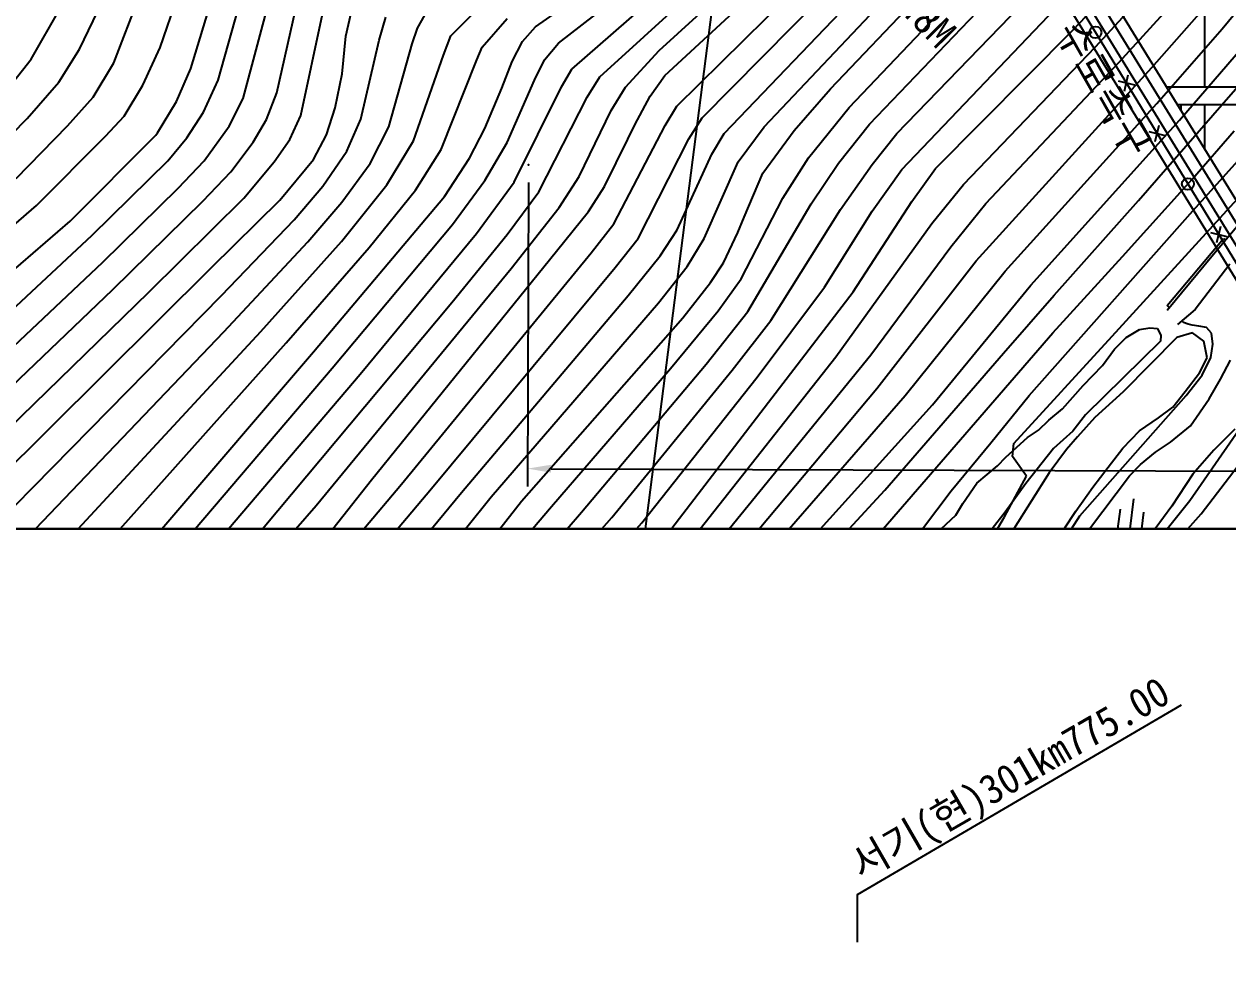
# Model space of a CAD drawing. Header units: millimetres. Extents: x 2406 to 3202, y 1103 to 1810.
# Drawn here: x 2900.3 to 3002, y 1363.4 to 1442.5 of the extents above; entities that cross this region are included whole.
import ezdxf
from ezdxf.enums import TextEntityAlignment as Align
from ezdxf.xclip import XClip

# ---------------------------------------------------------------- set-up
doc = ezdxf.new("R2010")
doc.units = ezdxf.units.MM
doc.header["$LTSCALE"] = 10
doc.header["$MEASUREMENT"] = 0
doc.header["$XCLIPFRAME"] = 2
doc.layers.add('TX-PAPR', color=2, linetype='Continuous', plot=False)
for name, color, linetype in [('TZ-BASE', 253, 'Continuous'), ('TZ-LEAL', 1, 'Continuous'), ('TZ-LEAT', 3, 'Continuous')]:
    doc.layers.add(name, color=color, linetype=linetype)
doc.styles.add('HANA', font='GulimChe.ttf')
doc.styles.get("Standard").update_dxf_attribs({"font": 'GulimChe.ttf'})

# ---------------------------------------------------------------- blocks, each defined once
blk = doc.blocks.new('JD-FHFJ6')
at = {"layer": 'TZ-BASE'}
for p, q in [((432.57, -309.79), (500.01, 215.04)), ((417.8, -35.61, 147), (422.79, -22.68, 147)), ((464.38, -36.68, 130), (479.42, -22.79, 130)), ((421.72, -34.31, 146), (425.11, -24.41, 146)), ((463.91, -34.58, 131), (475.48, -24, 131)), ((465.38, -39.28, 129), (481.17, -23.74, 129)), ((458.89, -36.81, 132), (471.53, -25.26, 132)), ((467.52, -40.25, 128), (482.54, -25.08, 128)), ((469.4, -41.58, 127), (484.9, -25.41, 127)), ((456.51, -36.15, 133), (468.19, -25.9, 133)), ((472.78, -41.03, 126), (486.26, -26.74, 126)), ((499.21, -27.22), (519.34, -60.06)), ((500, -26.6), (519.87, -59)), ((510, -26.88), (510, -37.66)), ((424.31, -36.09, 145), (426.9, -27.54, 145)), ((453.45, -32.57, 135), (460.7, -27.5, 135)), ((478.38, -37.8, 125), (487.48, -28.25, 125)), ((498.42, -27.85), (518.82, -61.12)), ((498.89, -32.84, 120), (503.95, -27.49, 120)), ((426.62, -37.09, 144), (428.85, -29.13, 144)), ((455.38, -33.94, 134), (462.1, -28.73, 134)), ((479.96, -39.4, 124), (490.21, -28.6, 124)), ((517.88, -62.45), (497.23, -28.79)), ((517.88, -62.45), (497.23, -28.79)), ((500.77, -34.27, 119), (505.71, -28.89, 119)), ((511.49, -32.75, 116), (514.32, -29.3, 116)), ((414.91, -34.47, 148), (416.83, -30.48, 148)), ((428.73, -38.63, 143), (431.15, -29.56, 143)), ((446.28, -33.32, 137), (449.66, -29.96, 137)), ((481.69, -40.81, 123), (492.32, -29.69, 123)), ((484.41, -44.63, 121), (497.95, -30.44, 121)), ((502.76, -35.59, 118), (507.73, -30.08, 118)), ((410.81, -35.31, 149), (413.28, -31.01, 149)), ((431.59, -38.15, 142), (433.18, -31.01, 142)), ((433.61, -40.06, 141), (435.45, -31.51, 141)), ((437.41, -33.37, 140), (437.86, -31.4, 140)), ((483.98, -41.58, 122), (494.44, -30.79, 122)), ((505.55, -36.01, 117), (510.18, -30.74, 117)), ((440.22, -33.69, 139), (440.8, -31.75, 139)), ((443.48, -32.68, 138), (444.1, -31.6, 138)), ((448.95, -34.3, 136), (451.05, -31.87, 136)), ((437.11, -36.54, 140), (437.41, -33.37, 140)), ((443.01, -34.01, 138), (443.48, -32.68, 138)), ((445.66, -34.97, 137), (446.28, -33.32, 137)), ((452.34, -33.81, 135), (453.45, -32.57, 135)), ((487.26, -44.54, 120), (498.89, -32.84, 120)), ((505.97, -39.05, 116), (511.49, -32.75, 116)), ((507.87, -40.46, 115), (514.27, -33.05, 115)), ((413.17, -37.25, 148), (414.91, -34.47, 148)), ((420.27, -37.51, 146), (421.72, -34.31, 146)), ((438.69, -40.37, 139), (440.22, -33.69, 139)), ((441.04, -41.03, 138), (443.01, -34.01, 138)), ((448.5, -35.36, 136), (448.95, -34.3, 136)), ((451.48, -35.49, 135), (452.34, -33.81, 135)), ((454.22, -35.37, 134), (455.38, -33.94, 134)), ((461.06, -37.67, 131), (463.91, -34.58, 131)), ((489.62, -45.91, 119), (500.77, -34.27, 119)), ((511.47, -39.16, 114), (515.55, -34.43, 114)), ((408.93, -37.71, 149), (410.81, -35.31, 149)), ((416.06, -38.52, 147), (417.8, -35.61, 147)), ((443.14, -42.2, 137), (445.66, -34.97, 137)), ((445.47, -42.95, 136), (448.5, -35.36, 136)), ((450.61, -37.77, 135), (451.48, -35.49, 135)), ((453.36, -37.08, 134), (454.22, -35.37, 134)), ((491.52, -47.5, 118), (502.76, -35.59, 118)), ((423.1, -38.89, 145), (424.31, -36.09, 145)), ((436.5, -39.41, 140), (437.11, -36.54, 140)), ((455.65, -37.63, 133), (456.51, -36.15, 133)), ((490.7, -52.34, 117), (505.55, -36.01, 117)), ((503.22, -38), (503.55, -36.62)), ((410.48, -40.33, 148), (413.17, -37.25, 148)), ((418.68, -40.12, 146), (420.27, -37.51, 146)), ((425.38, -39.79, 144), (426.62, -37.09, 144)), ((451.06, -42.35, 134), (453.36, -37.08, 134)), ((451.65, -45.69, 133), (455.65, -37.63, 133)), ((457.8, -38.53, 132), (458.89, -36.81, 132)), ((463.13, -38.43, 130), (464.38, -36.68, 130)), ((502.7, -37.14), (504.07, -37.48)), ((413.88, -40.94, 147), (416.06, -38.52, 147)), ((427.55, -40.96, 143), (428.73, -38.63, 143)), ((430.72, -40.4, 142), (431.59, -38.15, 142)), ((449.16, -41.17, 135), (450.61, -37.77, 135)), ((453.72, -46.51, 132), (457.8, -38.53, 132)), ((459.85, -39.64, 131), (461.06, -37.67, 131)), ((461.85, -40.85, 130), (463.13, -38.43, 130)), ((475.3, -41.34, 125), (478.38, -37.8, 125)), ((516.8, -37.66), (506.78, -37.66)), ((421.5, -41.52, 145), (423.1, -38.89, 145)), ((435.78, -41.7, 140), (436.5, -39.41, 140)), ((457.13, -45.23, 131), (459.85, -39.64, 131)), ((464.41, -40.91, 129), (465.38, -39.28, 129)), ((476.53, -43.63, 124), (479.96, -39.4, 124)), ((493.13, -53.21, 116), (505.97, -39.05, 116)), ((504.42, -47.26, 114), (511.47, -39.16, 114)), ((516.8, -39.16), (507.7, -39.16)), ((508, -39.16), (508, -39.65)), ((510, -39.16), (510, -42.91)), ((407, -43.87, 148), (410.48, -40.33, 148)), ((417.11, -41.81, 146), (418.68, -40.12, 146)), ((423.97, -41.96, 144), (425.38, -39.79, 144)), ((429.58, -42.32, 142), (430.72, -40.4, 142)), ((432.67, -42.1, 141), (433.61, -40.06, 141)), ((437.51, -43.07, 139), (438.69, -40.37, 139)), ((466.41, -42.05, 128), (467.52, -40.25, 128)), ((495.31, -54.4, 115), (507.87, -40.46, 115)), ((409.56, -45.4, 147), (413.88, -40.94, 147)), ((421.35, -41.73, 145), (421.5, -41.52, 145)), ((425.43, -43.9, 143), (427.55, -40.96, 143)), ((434.67, -43.79, 140), (435.78, -41.7, 140)), ((439.47, -44.11, 138), (441.04, -41.03, 138)), ((447.86, -43.67, 135), (449.16, -41.17, 135)), ((460.08, -49.23, 129), (464.41, -40.91, 129)), ((461.26, -42.06, 130), (461.85, -40.85, 130)), ((468.34, -43.32, 127), (469.4, -41.58, 127)), ((470.58, -43.97, 126), (472.78, -41.03, 126)), ((472.65, -44.93, 125), (475.3, -41.34, 125)), ((479.07, -44.09, 123), (481.69, -40.81, 123)), ((481.89, -44.2, 122), (483.98, -41.58, 122)), ((505.3, -41.41), (506.68, -41.75)), ((505.82, -42.27), (506.16, -40.89)), ((508.97, -45.41, 113), (512.5, -41.35, 113)), ((411.27, -47.68, 146), (417.11, -41.81, 146)), ((414.11, -48.99, 145), (421.35, -41.73, 145)), ((422.37, -43.89, 144), (423.97, -41.96, 144)), ((427.69, -44.82, 142), (429.58, -42.32, 142)), ((431.37, -43.98, 141), (432.67, -42.1, 141)), ((440.87, -45.92, 137), (443.14, -42.2, 137)), ((449.15, -45.56, 134), (451.06, -42.35, 134)), ((459.28, -46.07, 130), (461.26, -42.06, 130)), ((462.12, -50.46, 128), (466.41, -42.05, 128)), ((509, -48.13, 112), (514.59, -41.9, 112)), ((435.48, -46.04, 139), (437.51, -43.07, 139)), ((443.3, -46.38, 136), (445.47, -42.95, 136)), ((445.76, -46.9, 135), (447.86, -43.67, 135)), ((465.41, -49.72, 127), (468.34, -43.32, 127)), ((474.35, -47.04, 124), (476.53, -43.63, 124)), ((415.98, -50.18, 144), (422.37, -43.89, 144)), ((423.25, -46.21, 143), (425.43, -43.9, 143)), ((428.78, -47.04, 141), (431.37, -43.98, 141)), ((431.85, -47.21, 140), (434.67, -43.79, 140)), ((437.09, -47.4, 138), (439.47, -44.11, 138)), ((467.69, -50.47, 126), (470.58, -43.97, 126)), ((476.76, -47.52, 123), (479.07, -44.09, 123)), ((479.22, -48.01, 122), (481.89, -44.2, 122)), ((481.91, -48.16, 121), (484.41, -44.63, 121)), ((485.25, -47.33, 120), (487.26, -44.54, 120)), ((425.34, -47.3, 142), (427.69, -44.82, 142)), ((446.44, -49.27, 134), (449.15, -45.56, 134)), ((448.47, -50.04, 133), (451.65, -45.69, 133)), ((455.44, -47.84, 131), (457.13, -45.23, 131)), ((471.08, -48.67, 125), (472.65, -44.93, 125)), ((503.06, -51.97, 113), (508.97, -45.41, 113)), ((416.88, -52.45, 143), (423.25, -46.21, 143)), ((433.05, -48.87, 139), (435.48, -46.04, 139)), ((437.05, -50.71, 137), (440.87, -45.92, 137)), ((439.38, -51.21, 136), (443.3, -46.38, 136)), ((451.05, -50.12, 132), (453.72, -46.51, 132)), ((457.94, -48.19, 130), (459.28, -46.07, 130)), ((486.95, -49.2, 119), (489.62, -45.91, 119)), ((406.08, -52.17, 146), (411.27, -47.68, 146)), ((417.72, -54.78, 142), (425.34, -47.3, 142)), ((420.77, -54.99, 141), (428.78, -47.04, 141)), ((426.07, -52.91, 140), (431.85, -47.21, 140)), ((434.2, -50.75, 138), (437.09, -47.4, 138)), ((434.68, -60.04, 135), (445.76, -46.9, 135)), ((470.84, -53.88, 124), (474.35, -47.04, 124)), ((471.4, -56.63, 123), (476.76, -47.52, 123)), ((480.29, -54.96, 120), (485.25, -47.33, 120)), ((488.55, -51.16, 118), (491.52, -47.5, 118)), ((497.28, -55.26, 114), (504.42, -47.26, 114)), ((502.19, -58.71, 111), (512.79, -47.12, 111)), ((510.6, -51.95, 151.22), (514.26, -47.65, 151.22)), ((451.38, -53.01, 131), (455.44, -47.84, 131)), ((454.62, -52.27, 130), (457.94, -48.19, 130)), ((470.55, -49.95, 125), (471.08, -48.67, 125)), ((473.34, -57.39, 122), (479.22, -48.01, 122)), ((477.86, -54.58, 121), (481.91, -48.16, 121)), ((495.16, -63.72, 112), (509, -48.13, 112)), ((403.55, -58.14, 145), (414.11, -48.99, 145)), ((426.9, -55.27, 139), (433.05, -48.87, 139)), ((436.27, -61.43, 134), (446.44, -49.27, 134)), ((458.16, -51.66, 129), (460.08, -49.23, 129)), ((463.99, -51.92, 127), (465.41, -49.72, 127)), ((478.84, -60.45, 119), (486.95, -49.2, 119)), ((511.03, -50.8), (511.36, -49.43)), ((385.19, -78.83, 144), (415.98, -50.18, 144)), ((427.09, -58.35, 138), (434.2, -50.75, 138)), ((430.22, -58.32, 137), (437.05, -50.71, 137)), ((438.62, -61.93, 133), (448.47, -50.04, 133)), ((446.37, -55.86, 132), (451.05, -50.12, 132)), ((460.19, -52.91, 128), (462.12, -50.46, 128)), ((466.26, -52.82, 126), (467.69, -50.47, 126)), ((469.35, -52.53, 125), (470.55, -49.95, 125)), ((506.83, -56.12, 110), (511.59, -50.47, 110)), ((510.51, -49.95), (511.89, -50.28)), ((511.59, -50.47, 110), (511.77, -50.58, 110)), ((432.37, -59.29, 136), (439.38, -51.21, 136)), ((442.12, -71.21, 129), (458.16, -51.66, 129)), ((481.79, -60.29, 118), (488.55, -51.16, 118)), ((388.88, -78.83, 143), (416.88, -52.45, 143)), ((439.59, -70.85, 130), (454.62, -52.27, 130)), ((444.65, -71.58, 128), (460.19, -52.91, 128)), ((461.27, -55.29, 127), (463.99, -51.92, 127)), ((463.84, -55.89, 126), (466.26, -52.82, 126)), ((468.24, -54.19, 125), (469.35, -52.53, 125)), ((482.31, -63.15, 117), (490.7, -52.34, 117)), ((497.16, -58.44, 113), (503.06, -51.97, 113)), ((506.83, -56.51, 151.22), (510.6, -51.95, 151.22)), ((512.12, -52.62, 110.04), (509.21, -56.46, 110.04)), ((399.94, -78.83, 140), (426.07, -52.91, 140)), ((434.9, -73.02, 131), (451.38, -53.01, 131)), ((468.89, -56.58, 124), (470.84, -53.88, 124)), ((484.7, -63.72, 116), (493.13, -53.21, 116)), ((392.57, -78.83, 142), (417.72, -54.78, 142)), ((465.89, -57.16, 125), (468.24, -54.19, 125)), ((472.19, -62.19, 121), (477.86, -54.58, 121)), ((487.01, -64.53, 115), (495.31, -54.4, 115)), ((396.26, -78.83, 141), (420.77, -54.99, 141)), ((403.18, -79.4, 139), (426.9, -55.27, 139)), ((430.21, -75.18, 132), (446.37, -55.86, 132)), ((447.18, -71.94, 127), (461.27, -55.29, 127)), ((449.71, -72.3, 126), (463.84, -55.89, 126)), ((464.98, -74.95, 120), (480.29, -54.96, 120)), ((492.99, -60.16, 114), (497.28, -55.26, 114)), ((464.86, -61.45, 124), (468.89, -56.58, 124)), ((467.86, -61.07, 123), (471.4, -56.63, 123)), ((507, -56.3, 110), (506.83, -56.12, 110)), ((509.21, -56.46, 110.04), (507.71, -57.73, 110.04)), ((452.25, -72.66, 125), (465.89, -57.16, 125)), ((470.06, -61.6, 122), (473.34, -57.39, 122)), ((508.21, -57.55, 110), (508.08, -57.42, 110)), ((508.6, -57.69, 110), (508.21, -57.55, 110)), ((508.95, -57.78, 110), (508.6, -57.69, 110)), ((509.52, -57.87, 110), (508.95, -57.78, 110)), ((510.16, -57.98, 110), (509.52, -57.87, 110)), ((510.58, -58.46, 110), (510.16, -57.98, 110)), ((406.42, -79.97, 138), (427.09, -58.35, 138)), ((409.66, -80.54, 137), (430.22, -58.32, 137)), ((478.27, -80.29, 113), (497.16, -58.44, 113)), ((493.89, -67.78, 111), (502.19, -58.71, 111)), ((502.38, -59.82, 111.56), (503.36, -58.82, 111.56)), ((507.65, -58.83, 110.31), (503.13, -63.41, 110.31)), ((503.36, -58.82, 111.56), (504.5, -58.15, 111.56)), ((504.5, -58.15, 111.56), (505.38, -58.02, 111.56)), ((505.38, -58.02, 111.56), (506.03, -58.07, 111.56)), ((506.03, -58.07, 111.56), (506.31, -58.66, 111.56)), ((506.31, -58.66, 111.56), (506.28, -59.14, 111.56)), ((508.99, -58.42, 110.31), (507.65, -58.83, 110.31)), ((509.93, -59.13, 110.31), (508.99, -58.42, 110.31)), ((510.71, -59.4, 110), (510.58, -58.46, 110)), ((412.89, -81.1, 136), (432.37, -59.29, 136)), ((506.28, -59.14, 111.56), (499.94, -65.36, 111.56)), ((501.36, -61.19, 111.56), (502.38, -59.82, 111.56)), ((510.21, -60.54, 110.31), (509.93, -59.13, 110.31)), ((510.52, -60.51, 110), (510.71, -59.4, 110)), ((416.13, -81.67, 135), (434.68, -60.04, 135)), ((466.76, -75.76, 119), (478.84, -60.45, 119)), ((468.54, -76.58, 118), (481.79, -60.29, 118)), ((482.96, -71.73, 114), (492.99, -60.16, 114)), ((509.56, -61.82, 110.31), (510.21, -60.54, 110.31)), ((509.79, -62, 110), (510.52, -60.51, 110)), ((511.34, -62.36, 109.17), (512.2, -60.73, 109.17)), ((420.82, -79.51, 134), (436.27, -61.43, 134)), ((425.52, -77.34, 133), (438.62, -61.93, 133)), ((454.79, -73.12, 124), (464.86, -61.45, 124)), ((457.34, -73.58, 123), (467.86, -61.07, 123)), ((459.89, -74.03, 122), (470.06, -61.6, 122)), ((499.75, -62.88, 111.56), (501.36, -61.19, 111.56)), ((508.35, -63.38, 110.31), (509.56, -61.82, 110.31)), ((508.44, -63.74, 110), (509.79, -62, 110)), ((462.43, -74.49, 121), (472.19, -62.19, 121)), ((497.99, -64.86, 111.56), (499.75, -62.88, 111.56)), ((510.4, -64, 109.17), (511.34, -62.36, 109.17)), ((470.33, -77.39, 117), (482.31, -63.15, 117)), ((472.11, -78.2, 116), (484.7, -63.72, 116)), ((491.93, -67.72, 112), (495.16, -63.72, 112)), ((499.46, -73.9, 110), (508.44, -63.74, 110)), ((503.13, -63.41, 110.31), (500.71, -65.6, 110.31)), ((507.32, -64.72, 110.31), (508.35, -63.38, 110.31)), ((508.81, -66.28, 109.17), (510.4, -64, 109.17)), ((473.89, -79.02, 115), (487.01, -64.53, 115)), ((496.84, -65.8, 111.56), (497.99, -64.86, 111.56)), ((506.1, -65.63, 110.31), (507.32, -64.72, 110.31)), ((495.95, -66.65, 111.56), (496.84, -65.8, 111.56)), ((499.94, -65.36, 111.56), (498.85, -66.74, 111.56)), ((500.71, -65.6, 110.31), (499.26, -67.22, 110.31)), ((504.51, -66.71, 110.31), (506.1, -65.63, 110.31)), ((508.75, -72.61, 109), (513.35, -65.98, 109)), ((495.04, -67.27, 111.56), (495.95, -66.65, 111.56)), ((498.85, -66.74, 111.56), (497.23, -68.22, 111.56)), ((503.09, -68.18, 110.31), (504.51, -66.71, 110.31)), ((507.11, -67.67, 109.17), (508.81, -66.28, 109.17)), ((512.55, -66.57, 109.17), (510.77, -68.34, 109.17)), ((488.59, -71.79, 112), (491.93, -67.72, 112)), ((493.19, -68.95, 111.56), (495.04, -67.27, 111.56)), ((493.75, -68.89, 111), (493.89, -67.78, 111)), ((499.26, -67.22, 110.31), (498.32, -68.28, 110.31)), ((505.84, -68.52, 109.17), (507.11, -67.67, 109.17)), ((509.72, -73.74, 108.08), (514.12, -67.95, 108.08)), ((492.5, -69.68, 111.56), (493.19, -68.95, 111.56)), ((494.94, -70.54, 111), (493.75, -68.89, 111)), ((497.23, -68.22, 111.56), (494.9, -71.17, 111.56)), ((498.32, -68.28, 110.31), (496.87, -70.26, 110.31)), ((501.85, -69.78, 110.31), (503.09, -68.18, 110.31)), ((504.59, -69.57, 109.17), (505.84, -68.52, 109.17)), ((510.77, -68.34, 109.17), (509.02, -70.39, 109.17)), ((490.74, -71.15, 111.56), (492.5, -69.68, 111.56)), ((500.55, -71.48, 110.31), (501.85, -69.78, 110.31)), ((503.64, -70.53, 109.17), (504.59, -69.57, 109.17)), ((434.14, -80.75, 129), (442.12, -71.21, 129)), ((434.45, -77.38, 130), (439.59, -70.85, 130)), ((489.57, -72.87, 111.56), (490.74, -71.15, 111.56)), ((496.87, -70.26, 110.31), (491.62, -78.61, 110.31)), ((493.1, -73.97, 111), (494.94, -70.54, 111)), ((494.9, -71.17, 111.56), (493.14, -73.59, 111.56)), ((500.03, -75.34, 109.17), (503.64, -70.53, 109.17)), ((509.02, -70.39, 109.17), (507.22, -73.08, 109.17)), ((435.72, -82.22, 128), (444.65, -71.58, 128)), ((438.83, -82.05, 127), (447.18, -71.94, 127)), ((475.76, -79.55, 114), (482.96, -71.73, 114)), ((482.58, -79.72, 112), (488.59, -71.79, 112)), ((499.13, -73.5, 110.31), (500.55, -71.48, 110.31)), ((427.07, -82.03, 131), (434.9, -73.02, 131)), ((442.02, -88.03, 124), (454.79, -73.12, 124)), ((442.59, -81.14, 126), (449.71, -72.3, 126)), ((446, -80.72, 125), (452.25, -72.66, 125)), ((488.97, -73.84, 111.56), (489.57, -72.87, 111.56)), ((504, -72.47, 108.96), (503.62, -75.45, 108.96)), ((505.17, -77.06, 109), (508.75, -72.61, 109)), ((507.22, -73.08, 109.17), (505.18, -75.86, 109.17)), ((280, -73.97), (700, -127.94)), ((435.36, -102.18, 122), (459.89, -74.03, 122)), ((446.36, -86.42, 123), (457.34, -73.58, 123)), ((486.55, -76.1, 111.56), (488.97, -73.84, 111.56)), ((491.53, -76.67, 111), (493.1, -73.97, 111)), ((493.14, -73.59, 111.56), (491.56, -75.62, 111.56)), ((497.88, -75.4, 110.31), (499.13, -73.5, 110.31)), ((498.03, -76.11, 110), (499.46, -73.9, 110)), ((502.62, -75.32, 108.96), (502.88, -73.33, 108.96)), ((504.61, -75.57, 108.96), (504.86, -73.59, 108.96)), ((507.43, -76.27, 108.08), (509.72, -73.74, 108.08)), ((514.47, -73.82, 108.08), (511.92, -78.41, 108.08)), ((438.61, -102.09, 121), (462.43, -74.49, 121)), ((441.25, -102.02, 120), (464.98, -74.95, 120))]:
    blk.add_line(p, q, dxfattribs=at)
at = {"layer": 'TZ-BASE', "ltscale": 0.2}
blk.add_line((518.34, -61.83), (497.82, -28.18), dxfattribs=at)
at = {"layer": 'TZ-BASE', "linetype": 'ByBlock'}
for p, q in [((452.86, -45.73), (452.77, -71.41)), ((454.77, -69.92), (697.75, -70.77))]:
    blk.add_line(p, q, dxfattribs=at)
at = {"layer": 'TZ-BASE'}
for centre in [(500.78, -33.04), (508.59, -45.85)]:
    blk.add_circle(centre, 0.5, dxfattribs=at)
at = {"layer": 'TZ-BASE', "linetype": 'ByBlock'}
blk.add_point((452.86, -44.23), dxfattribs=at)
blk.add_solid([(454.77, -69.58), (454.77, -70.25), (452.77, -69.91)], dxfattribs=at)
at = {"layer": 'TZ-BASE', "style": 'HANA'}
for s, rotation, p in [('L=376.48M', 314.3858, (477.24, -24.15)), ('수로측구', 299.6639, (497.33, -32.95))]:
    blk.add_text(s, height=2.5, rotation=rotation, dxfattribs=at).set_placement(p)

msp = doc.modelspace()

# ---------------------------------------------------------------- linework, layer by layer
at = {"layer": 'TX-PAPR'}
msp.add_lwpolyline([(2490.05, 1549.8), (3190.05, 1549.8), (3190.05, 1399.8), (2490.05, 1399.8), (2490.05, 1549.8)], dxfattribs=at)
at = {"layer": 'TZ-LEAL'}
msp.add_lwpolyline([(2998.07, 1384.9), (2970.68, 1368.87), (2970.68, 1364.87)], dxfattribs=at)

# ---------------------------------------------------------------- block references
at = {"layer": 'TZ-BASE'}
ref = msp.add_blockref('JD-FHFJ6', (2490.05, 1474.8), dxfattribs=at)
XClip(ref).set_block_clipping_path([(-0.0000000004, -75), (700.0000000006, 75.0000000039)])

# ---------------------------------------------------------------- texts
at = {"layer": 'TZ-LEAT'}
msp.add_text('서기(현)301km775.00', height=2.5, rotation=30, dxfattribs=at).set_placement((2984.18, 1377.66), align=Align.CENTER)

doc.saveas('drawing.dxf')
